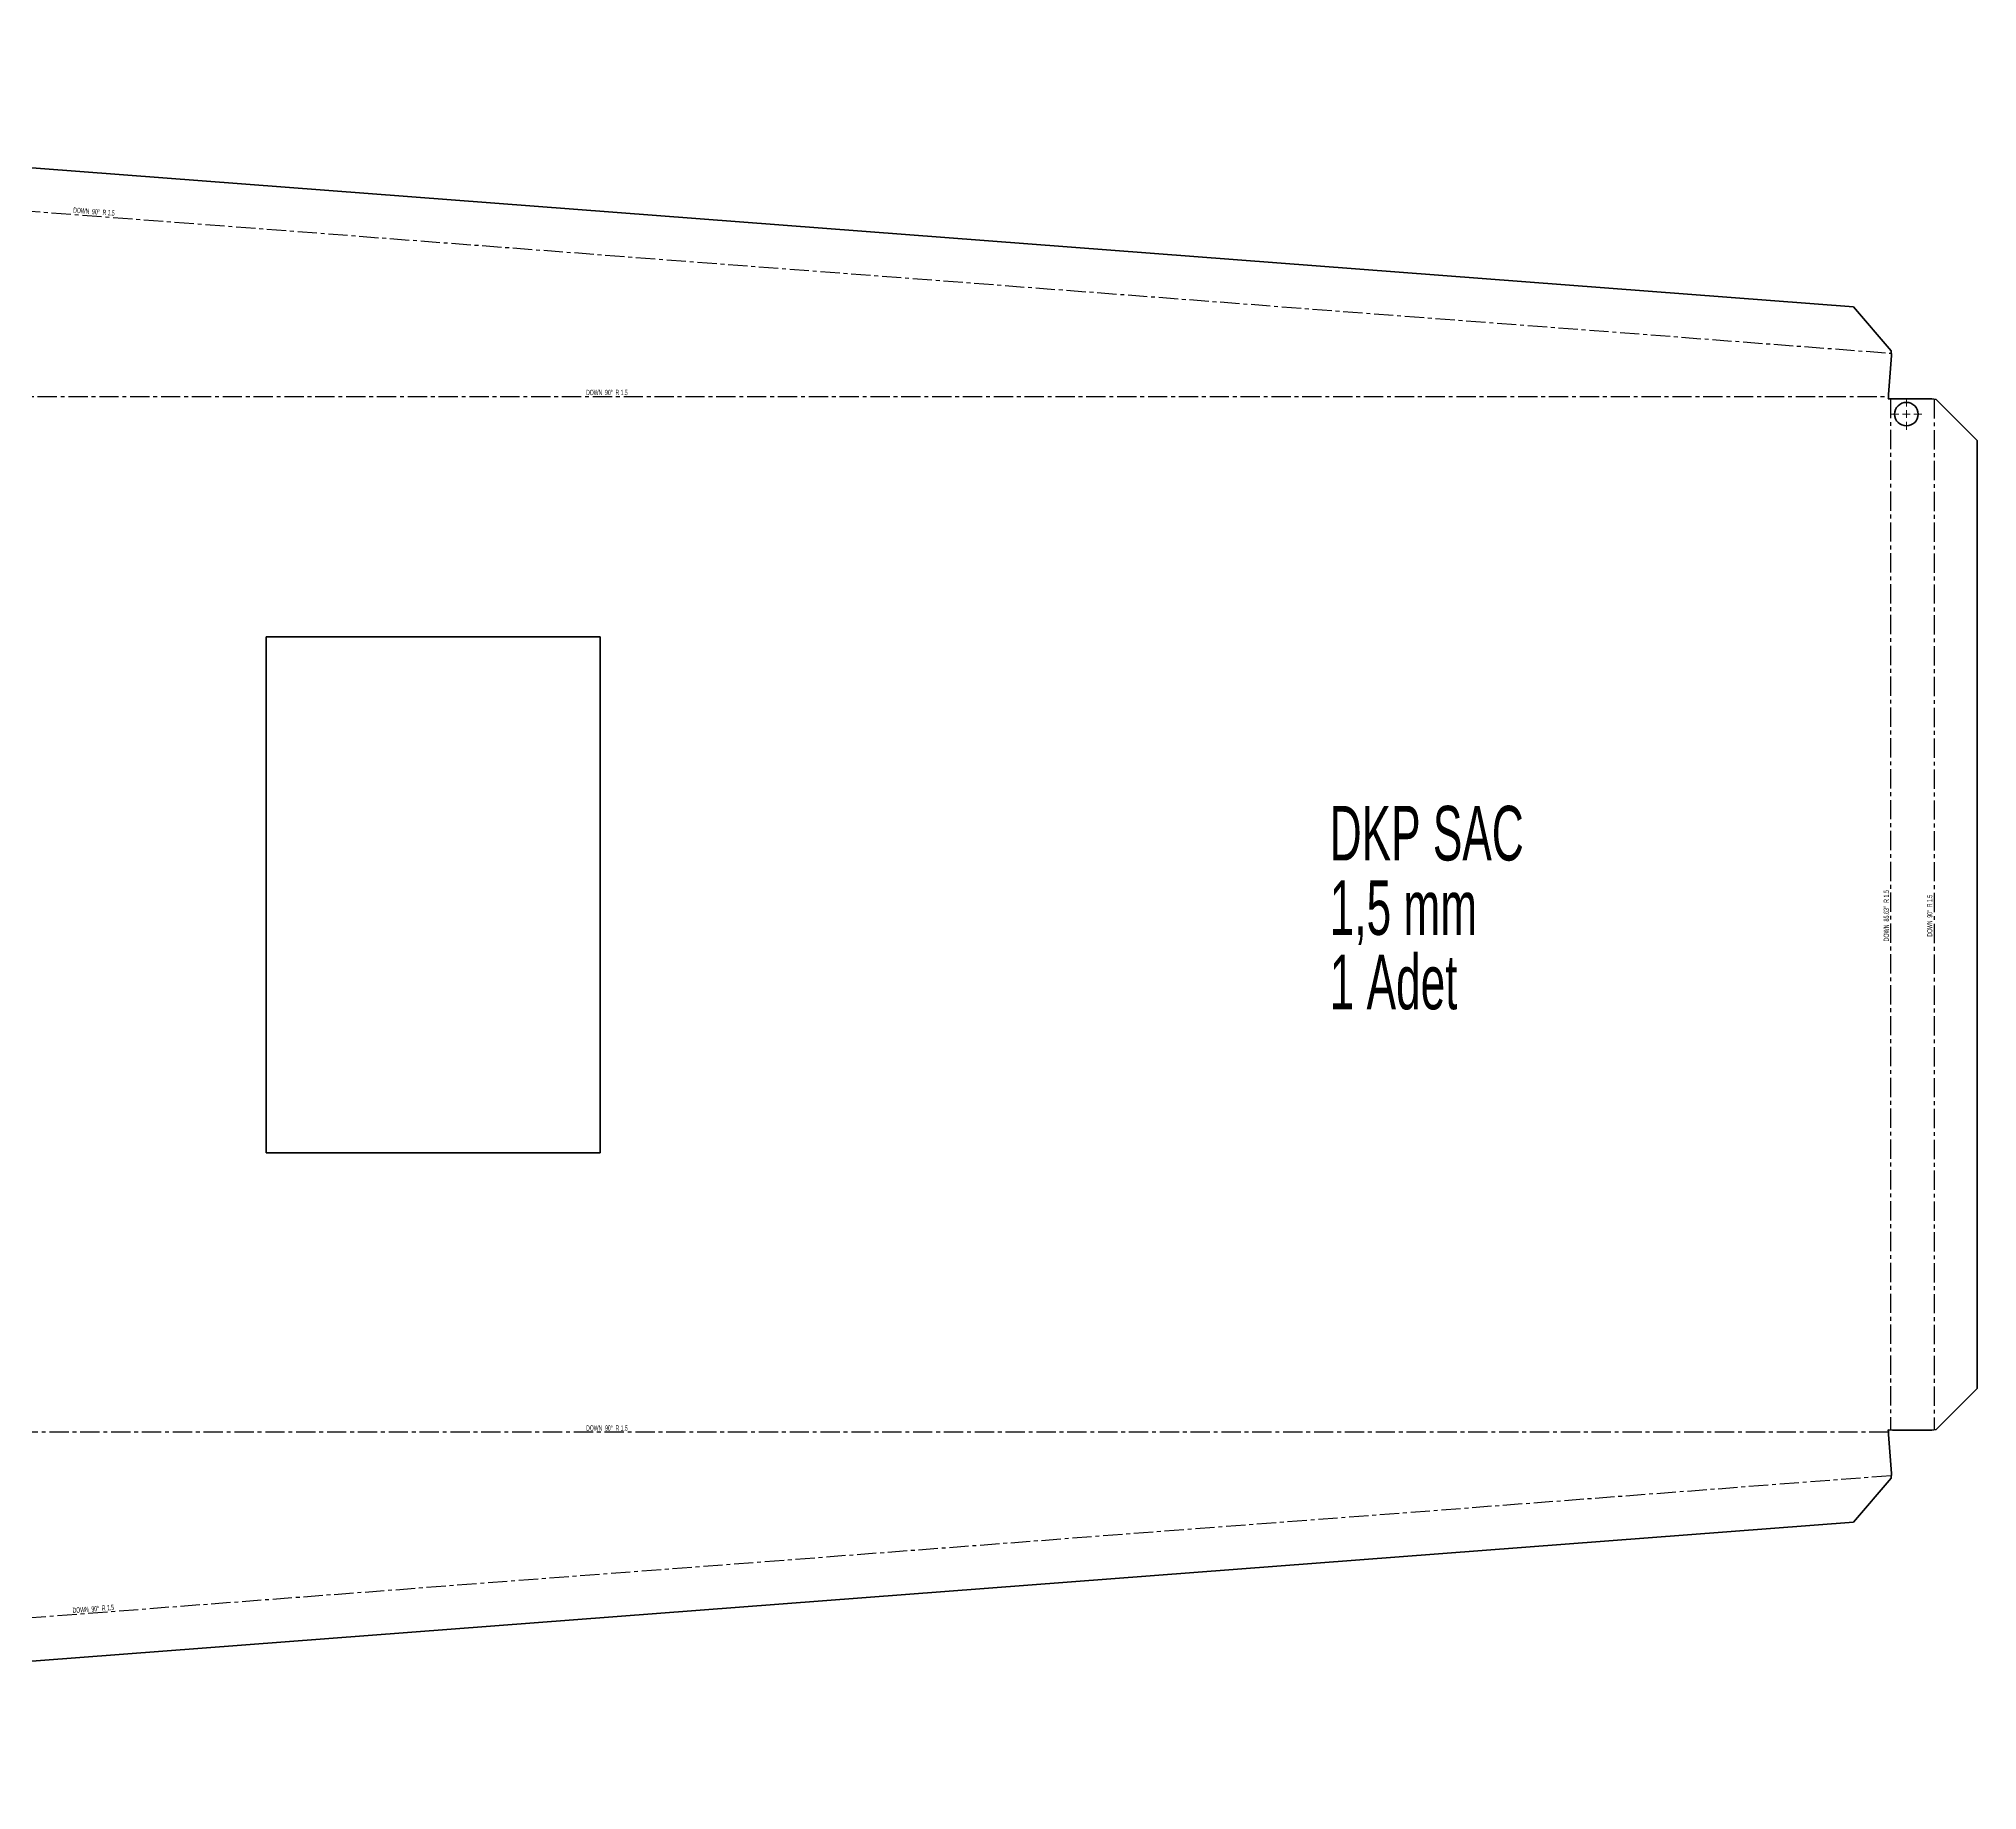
# Model space of a CAD drawing. Header units: millimetres. Extents: x -2351 to 158, y -1154 to 2018.
# Drawn here: x -1119 to 158, y -1154 to 0 of the extents above; entities that cross this region are included whole.
import ezdxf

# ---------------------------------------------------------------- set-up
doc = ezdxf.new("R2010")
doc.units = ezdxf.units.MM
doc.linetypes.add('CENTERX2', pattern=[20.32, 12.7, -2.54, 2.54, -2.54])
doc.styles.add('SLDTEXTSTYLE0', font='TXT', dxfattribs={"width": 0.605})
doc.styles.add('SLDTEXTSTYLE1', font='TXT', dxfattribs={"width": 0.572187})

# ---------------------------------------------------------------- blocks, each defined once
blk = doc.blocks.new('SW_NOTE_0')
at = {"color": 0, "linetype": 'Continuous', "lineweight": 0, "char_height": 35.98, "attachment_point": 1, "style": 'SLDTEXTSTYLE0'}
for s, insert in [('DKP SAC', (0, 46.4)), ('1,5 mm', (0, -2.6)), ('1 Adet', (0, -51.6))]:
    blk.add_mtext(s, dxfattribs=dict(at, insert=insert))
blk = doc.blocks.new('SW_CENTERMARKSYMBOL_1')
at = {"color": 0, "linetype": 'Continuous', "lineweight": 18}
for p, q in [((-5, 0), (-10.25, 0)), ((0, 0), (-2.5, 0)), ((0, 5), (0, 10.25)), ((0, 0), (0, 2.5)), ((0, 0), (0, -2.5)), ((0, 0), (2.5, 0)), ((5, 0), (10.25, 0)), ((0, -5), (0, -10.25))]:
    blk.add_line(p, q, dxfattribs=at)

msp = doc.modelspace()

# ---------------------------------------------------------------- linework, layer by layer
at = {"color": 7, "linetype": 'Continuous', "lineweight": 35}
for p, q in [((76.5, -176.8), (-2236.1, -0.2)), ((76.5, -176.8), (101.3, -205.8)), ((99.6, -234.4), (101.5, -208.8)), ((101.5, -208.8), (101.3, -205.8)), ((102.3, -237.4), (99.5, -237.4)), ((128.1, -237.4), (102.3, -237.4)), ((131.1, -237.8), (128.1, -237.4)), ((131.1, -237.8), (158.1, -264.8)), ((158.1, -889.1), (158.1, -264.8)), ((-749.1, -394), (-969.1, -394)), ((-969.1, -394), (-969.1, -734)), ((-749.1, -734), (-749.1, -394)), ((-969.1, -734), (-749.1, -734)), ((158.1, -889.1), (131.1, -916.1)), ((99.5, -916.4), (102.3, -916.5)), ((101.5, -945.1), (99.6, -919.4)), ((102.3, -916.5), (128.1, -916.5)), ((128.1, -916.5), (131.1, -916.1)), ((101.3, -948.1), (76.5, -977.1)), ((101.3, -948.1), (101.5, -945.1)), ((-2236.1, -1153.7), (76.5, -977.1))]:
    msp.add_line(p, q, dxfattribs=at)
at = {"color": 7, "linetype": 'CENTERX2'}
for p, q in [((-2265.4, -26.6), (101.4, -207.3)), ((-1587.1, -235.9), (99.6, -235.9)), ((100.9, -237.4), (100.9, -916.5)), ((129.6, -237.6), (129.6, -916.3)), ((99.6, -917.9), (-1587.1, -917.9)), ((101.4, -946.6), (-2265.4, -1127.3))]:
    msp.add_line(p, q, dxfattribs=at)
at = {"color": 7, "linetype": 'Continuous', "lineweight": 35}
msp.add_circle((111.4, -247.4), 7.75, dxfattribs=at)
for points, knots in [([(99.5, -237.4), (99.5, -236.9), (99.6, -236), (99.6, -235.1), (99.6, -234.7)], [0, 0, 0, 0, 0.570232, 1, 1, 1, 1]), ([(99.6, -234.7), (99.6, -234.7), (99.6, -234.6), (99.6, -234.5), (99.6, -234.4)], [0, 0, 0, 0, 0.517372, 1, 1, 1, 1]), ([(99.6, -919.2), (99.6, -919), (99.6, -918.6), (99.6, -918), (99.5, -917.2), (99.5, -916.7), (99.5, -916.4)], [0, 0, 0, 0, 0.199091, 0.432106, 0.699071, 1, 1, 1, 1]), ([(99.6, -919.4), (99.6, -919.4), (99.6, -919.3), (99.6, -919.2), (99.6, -919.2)], [0, 0, 0, 0, 0.51753, 1, 1, 1, 1])]:
    msp.add_open_spline(points, degree=3, knots=knots, dxfattribs=at)

# ---------------------------------------------------------------- block references
at = {"color": 7, "linetype": 'Continuous', "lineweight": 0}
for name, p in [('SW_CENTERMARKSYMBOL_1', (111.4, -247.4)), ('SW_NOTE_0', (-268.5, -551.8))]:
    msp.add_blockref(name, p, dxfattribs=at)

# ---------------------------------------------------------------- texts
at = {"color": 7, "linetype": 'Continuous', "lineweight": 0, "char_height": 3.5, "attachment_point": 2}
for s, insert, rotation, style in [('DOWN  90°  R 1.5', (-1082.5, -112.3), 355.6335, 'SLDTEXTSTYLE1'), ('DOWN  85.63°  R 1.5', (96.4, -577.8), 90, 'SLDTEXTSTYLE0'), ('DOWN  90°  R 1.5', (125, -577.8), 90, 'SLDTEXTSTYLE1'), ('DOWN  90°  R 1.5', (-1083.2, -1032.5), 4.3665, 'SLDTEXTSTYLE1')]:
    msp.add_mtext(s, dxfattribs=dict(at, insert=insert, rotation=rotation, style=style))
at = {"color": 7, "linetype": 'Continuous', "lineweight": 0, "char_height": 3.5, "attachment_point": 2, "style": 'SLDTEXTSTYLE1'}
for insert in [(-744.7, -231.4), (-744.7, -913.4)]:
    msp.add_mtext('DOWN  90°  R 1.5', dxfattribs=dict(at, insert=insert))

doc.saveas('drawing.dxf')
